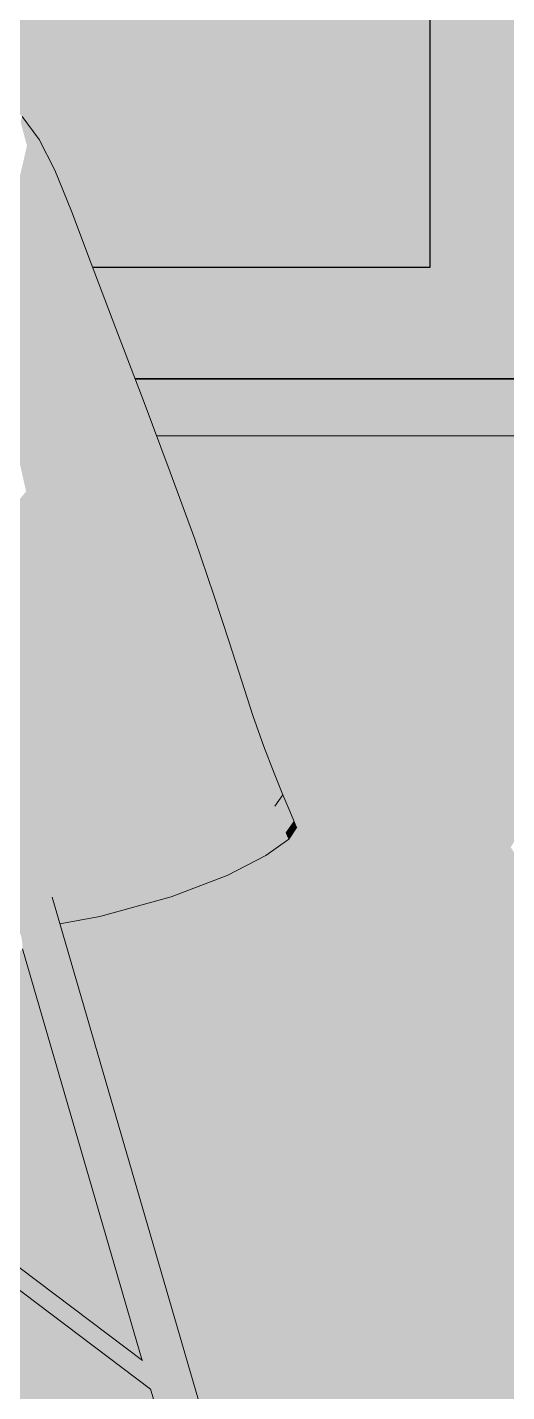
# Model space of a CAD drawing. Header units: millimetres. Extents: x -419 to 20046, y -14642 to 2638.
# Drawn here: x 9872.81 to 9884.1, y -693.17 to -661.04 of the extents above; entities that cross this region are included whole.
import ezdxf

# ---------------------------------------------------------------- set-up
doc = ezdxf.new("R2010")
doc.units = ezdxf.units.MM
for name, color, linetype, true_color in [('PDF6_A$$$FLOOR$$$FURNITURE.3D', 7, 'Continuous', 0xffffff), ('PDF6_A$$$SLAB$$$FLOOR$$$STRUCTURAL.3D', 7, 'Continuous', 0x757575), ('PDF6_A$$$WALL$$$EXTERIOR.3D', 7, 'Continuous', 0x757575)]:
    doc.layers.add(name, color=color, linetype=linetype, true_color=true_color)

msp = doc.modelspace()

# ---------------------------------------------------------------- hatches: boundary and pattern name
at = {"layer": 'PDF6_A$$$FLOOR$$$FURNITURE.3D', "transparency": 33554559}
for points in [[(9874.224, -680.774), (9872.221, -681.031), (9872.274, -681.701), (9872.425, -681.628), (9872.438, -681.598), (9872.496, -681.518), (9872.584, -681.447), (9872.695, -681.389), (9872.818, -681.349), (9872.949, -681.329), (9873.053, -681.331)], [(9874.224, -680.774), (9873.053, -681.331), (9873.075, -681.331), (9873.191, -681.351), (9873.287, -681.394), (9873.355, -681.45), (9873.393, -681.523), (9873.395, -681.528), (9874.302, -681.387)]]:
    msp.add_hatch(color=256, dxfattribs=at).paths.add_polyline_path(points)
at = {"layer": 'PDF6_A$$$FLOOR$$$FURNITURE.3D', "true_color": 0xdacaac, "transparency": 33554559}
for points in [[(9872.949, -681.329), (9878.762, -701.325), (9878.891, -701.325), (9873.075, -681.331), (9873.053, -681.331)], [(9872.408, -681.681), (9872.594, -682.324), (9872.597, -682.324), (9872.612, -682.336), (9872.627, -682.357), (9872.642, -682.382), (9872.655, -682.412), (9872.665, -682.447), (9872.675, -682.485), (9872.682, -682.525), (9872.687, -682.566), (9872.69, -682.606), (9872.69, -682.646), (9872.69, -682.651), (9875.55, -692.481), (9875.552, -692.486), (9875.575, -692.529), (9875.598, -692.576), (9875.62, -692.629), (9875.64, -692.685), (9875.658, -692.743), (9875.673, -692.798), (9875.686, -692.854), (9875.693, -692.904), (9875.698, -692.949), (9875.698, -692.99), (9875.698, -692.995), (9878.12, -701.325), (9878.173, -701.325), (9872.438, -681.598), (9872.425, -681.628)], [(9872.69, -682.651), (9872.695, -682.677), (9872.697, -682.704), (9872.7, -682.724), (9872.697, -682.737), (9875.517, -692.43), (9875.522, -692.435), (9875.53, -692.44), (9875.54, -692.458), (9875.55, -692.481)], [(9878.12, -701.325), (9875.698, -692.995), (9875.703, -693.027), (9875.708, -693.058), (9875.711, -693.08), (9875.708, -693.096), (9878.102, -701.325)]]:
    msp.add_hatch(color=9, dxfattribs=at).paths.add_polyline_path(points)
at = {"layer": 'PDF6_A$$$FLOOR$$$FURNITURE.3D', "true_color": 0x4f4f4f, "transparency": 33554559}
for points in [[(9867.603, -686.486), (9875.552, -692.486), (9875.55, -692.481), (9875.54, -692.458), (9867.635, -686.494)], [(9875.698, -692.99), (9867.341, -686.683), (9867.341, -686.716), (9875.703, -693.027), (9875.698, -692.995)]]:
    msp.add_hatch(color=251, dxfattribs=at).paths.add_polyline_path(points)
at = {"layer": 'PDF6_A$$$SLAB$$$FLOOR$$$STRUCTURAL.3D', "true_color": 0xf6f6f6, "transparency": 33554559}
msp.add_hatch(color=7, dxfattribs=at).paths.add_polyline_path([(9875.351, -669.325), (9875.537, -669.814), (9875.855, -670.658), (9888.675, -670.658), (9888.675, -669.325)])
at = {"layer": 'PDF6_A$$$WALL$$$EXTERIOR.3D', "true_color": 0xffffff, "transparency": 33554559}
for points in [[(9882.285, -626.568), (9810.159, -626.568), (9810.159, -666.694), (9828.217, -666.694), (9827.895, -665.409), (9827.524, -664.243), (9827.192, -663.313), (9826.958, -662.62), (9826.872, -662.164), (9826.927, -661.955), (9827.114, -662.003), (9827.172, -662.028), (9827.348, -662.113), (9827.643, -662.252), (9828.018, -662.459), (9828.442, -662.746), (9828.711, -662.963), (9829.006, -663.207), (9829.394, -663.565), (9829.83, -664.112), (9829.999, -664.321), (9829.999, -664.321), (9830.556, -665.271), (9831.057, -666.493), (9831.107, -666.694), (9860.336, -666.694), (9860.371, -666.604), (9860.832, -665.371), (9861.223, -664.409), (9861.591, -663.683), (9861.994, -663.141), (9862.488, -662.731), (9863.113, -662.428), (9863.906, -662.212), (9864.884, -662.071), (9866.063, -661.985), (9867.341, -661.955), (9868.621, -661.985), (9869.8, -662.071), (9870.777, -662.212), (9871.571, -662.428), (9872.196, -662.731), (9872.69, -663.141), (9873.093, -663.683), (9873.458, -664.409), (9873.849, -665.371), (9874.313, -666.604), (9874.345, -666.694), (9882.285, -666.694)], [(9874.345, -666.694), (9874.895, -668.13), (9875.348, -669.317), (9884.91, -669.317), (9884.91, -666.694), (9882.285, -666.694)], [(9884.91, -669.317), (9875.348, -669.317), (9875.351, -669.325), (9886.223, -669.325), (9886.223, -668.004), (9884.91, -668.004)], [(9873.577, -682.147), (9879.153, -701.325), (9884.19, -701.325), (9888.675, -685.897), (9888.675, -681.5), (9887.737, -681.24), (9886.835, -681.001), (9886.049, -680.837), (9885.394, -680.726), (9884.87, -680.643), (9884.492, -680.563), (9884.263, -680.459), (9884.19, -680.346), (9884.265, -680.227), (9884.495, -680.117), (9884.878, -680.018), (9885.175, -679.983), (9885.394, -679.958), (9885.636, -679.923), (9885.931, -679.877), (9886.284, -679.832), (9886.893, -679.756), (9887.228, -679.706), (9887.884, -679.648), (9888.136, -679.618), (9888.675, -679.6), (9888.675, -670.658), (9875.855, -670.658), (9876.177, -671.514), (9876.754, -673.092), (9877.205, -674.41), (9877.563, -675.511), (9877.858, -676.44), (9878.12, -677.247), (9878.377, -677.972), (9878.619, -678.602), (9878.825, -679.116), (9878.987, -679.499), (9879.085, -679.726), (9879.133, -679.842), (9879.148, -679.872), (9879.153, -679.875), (9879.15, -679.877), (9878.969, -680.154), (9878.425, -680.542), (9877.518, -681.009), (9877.49, -681.021), (9876.195, -681.518), (9874.517, -681.979)], [(9858.97, -693.103), (9856.581, -701.325), (9878.102, -701.325), (9875.711, -693.103), (9867.341, -686.786)]]:
    msp.add_hatch(color=7, dxfattribs=at).paths.add_polyline_path(points)

# ---------------------------------------------------------------- linework, layer by layer
at = {"layer": 'PDF6_A$$$FLOOR$$$FURNITURE.3D', "color": 9, "lineweight": 9, "true_color": 0xbfbfbf}
for points in [[(9872.69, -663.141), (9873.093, -663.683), (9873.458, -664.409), (9873.849, -665.371), (9874.313, -666.604), (9874.895, -668.13), (9875.537, -669.814), (9876.177, -671.514), (9876.754, -673.092), (9877.205, -674.41), (9877.563, -675.511), (9877.858, -676.44), (9878.12, -677.247), (9878.377, -677.972), (9878.619, -678.602), (9878.825, -679.116), (9878.987, -679.499), (9879.085, -679.726), (9879.133, -679.842), (9879.15, -679.88), (9879.153, -679.877), (9879.153, -679.875), (9879.148, -679.872)], [(9878.825, -679.116), (9878.636, -679.383)], [(9873.577, -682.147), (9874.517, -681.979), (9876.195, -681.518), (9877.49, -681.021), (9877.518, -681.009), (9878.425, -680.542), (9878.969, -680.154), (9879.15, -679.88)], [(9879.153, -701.325), (9873.393, -681.523)], [(9875.517, -692.43), (9872.697, -682.737)], [(9875.522, -692.435), (9867.676, -686.514)], [(9858.97, -693.103), (9867.341, -686.786), (9875.711, -693.103)], [(9878.102, -701.325), (9875.708, -693.096)]]:
    msp.add_lwpolyline(points, dxfattribs=at)
at = {"layer": 'PDF6_A$$$FLOOR$$$FURNITURE.3D', "lineweight": 0, "transparency": 33554559}
for points in [[(9872.65, -663.265), (9873.025, -663.776), (9872.69, -663.141)], [(9872.65, -663.265), (9872.801, -663.829), (9873.025, -663.776)], [(9872.69, -663.141), (9873.025, -663.776), (9873.093, -663.683)], [(9873.025, -663.776), (9873.373, -664.49), (9873.093, -663.683)], [(9873.093, -663.683), (9873.373, -664.49), (9873.458, -664.409)], [(9872.801, -663.829), (9872.647, -664.5), (9873.103, -664.53)], [(9872.801, -663.829), (9873.103, -664.53), (9873.025, -663.776)], [(9873.025, -663.776), (9873.103, -664.53), (9873.373, -664.49)], [(9872.647, -664.5), (9872.264, -665.505), (9872.962, -665.523)], [(9872.647, -664.5), (9872.962, -665.523), (9873.103, -664.53)], [(9873.103, -664.53), (9872.962, -665.523), (9873.456, -665.513)], [(9873.103, -664.53), (9873.456, -665.513), (9873.373, -664.49)], [(9873.458, -664.409), (9873.373, -664.49), (9873.751, -665.457)], [(9873.751, -665.457), (9873.373, -664.49), (9873.456, -665.513)], [(9873.849, -665.371), (9873.458, -664.409), (9873.751, -665.457)], [(9872.264, -665.505), (9872.612, -666.838), (9872.962, -665.523)], [(9872.962, -665.523), (9872.612, -666.838), (9873.363, -666.825)], [(9872.962, -665.523), (9873.363, -666.825), (9873.456, -665.513)], [(9873.456, -665.513), (9873.363, -666.825), (9873.889, -666.782)], [(9873.751, -665.457), (9873.456, -665.513), (9873.889, -666.782)], [(9873.751, -665.457), (9874.207, -666.704), (9873.849, -665.371)], [(9873.751, -665.457), (9873.889, -666.782), (9874.207, -666.704)], [(9873.849, -665.371), (9874.207, -666.704), (9874.313, -666.604)], [(9874.207, -666.704), (9874.895, -668.13), (9874.313, -666.604)], [(9872.612, -666.838), (9871.992, -668.461), (9873.053, -668.448)], [(9873.363, -666.825), (9872.612, -666.838), (9873.053, -668.448)], [(9873.053, -668.448), (9873.864, -668.413), (9873.363, -666.825)], [(9873.889, -666.782), (9873.363, -666.825), (9873.864, -668.413)], [(9873.889, -666.782), (9873.864, -668.413), (9874.436, -668.352)], [(9873.889, -666.782), (9874.436, -668.352), (9874.207, -666.704)], [(9874.207, -666.704), (9874.436, -668.352), (9874.781, -668.251)], [(9874.895, -668.13), (9874.207, -666.704), (9874.781, -668.251)], [(9874.781, -668.251), (9875.537, -669.814), (9874.895, -668.13)], [(9873.053, -668.448), (9871.992, -668.461), (9872.387, -670.214)], [(9873.053, -668.448), (9872.387, -670.214), (9873.539, -670.194)], [(9873.053, -668.448), (9873.539, -670.194), (9873.864, -668.413)], [(9873.539, -670.194), (9874.421, -670.151), (9873.864, -668.413)], [(9874.436, -668.352), (9873.864, -668.413), (9874.421, -670.151)], [(9874.436, -668.352), (9874.421, -670.151), (9875.041, -670.076)], [(9874.781, -668.251), (9874.436, -668.352), (9875.041, -670.076)], [(9874.781, -668.251), (9875.414, -669.955), (9875.537, -669.814)], [(9875.041, -670.076), (9875.414, -669.955), (9874.781, -668.251)], [(9875.414, -669.955), (9876.177, -671.514), (9875.537, -669.814)], [(9875.041, -670.076), (9874.421, -670.151), (9874.973, -671.9)], [(9875.041, -670.076), (9874.973, -671.9), (9875.643, -671.814)], [(9875.041, -670.076), (9875.643, -671.814), (9875.414, -669.955)], [(9875.643, -671.814), (9876.044, -671.676), (9875.414, -669.955)], [(9875.414, -669.955), (9876.044, -671.676), (9876.177, -671.514)], [(9873.539, -670.194), (9872.387, -670.214), (9872.781, -671.968)], [(9872.781, -671.968), (9874.023, -671.948), (9873.539, -670.194)], [(9873.539, -670.194), (9874.023, -671.948), (9874.421, -670.151)], [(9874.421, -670.151), (9874.023, -671.948), (9874.973, -671.9)], [(9875.643, -671.814), (9876.185, -673.427), (9876.044, -671.676)], [(9876.044, -671.676), (9876.754, -673.092), (9876.177, -671.514)], [(9876.185, -673.427), (9876.61, -673.276), (9876.044, -671.676)], [(9876.044, -671.676), (9876.61, -673.276), (9876.754, -673.092)], [(9872.781, -671.968), (9871.488, -673.591), (9873.136, -673.588)], [(9872.781, -671.968), (9873.136, -673.588), (9874.023, -671.948)], [(9874.023, -671.948), (9873.136, -673.588), (9874.459, -673.57)], [(9874.973, -671.9), (9874.023, -671.948), (9874.459, -673.57)], [(9874.973, -671.9), (9874.459, -673.57), (9875.472, -673.52)], [(9875.643, -671.814), (9874.973, -671.9), (9875.472, -673.52)], [(9875.643, -671.814), (9875.472, -673.52), (9876.185, -673.427)], [(9876.185, -673.427), (9876.608, -674.772), (9876.61, -673.276)], [(9876.61, -673.276), (9876.608, -674.772), (9877.056, -674.609)], [(9876.61, -673.276), (9877.205, -674.41), (9876.754, -673.092)], [(9876.61, -673.276), (9877.056, -674.609), (9877.205, -674.41)], [(9873.136, -673.588), (9871.488, -673.591), (9871.687, -674.944)], [(9873.136, -673.588), (9871.687, -674.944), (9873.416, -674.944)], [(9873.136, -673.588), (9873.416, -674.944), (9874.459, -673.57)], [(9873.416, -674.944), (9874.801, -674.926), (9874.459, -673.57)], [(9875.472, -673.52), (9874.459, -673.57), (9874.801, -674.926)], [(9875.472, -673.52), (9874.801, -674.926), (9875.862, -674.873)], [(9876.185, -673.427), (9875.472, -673.52), (9875.862, -674.873)], [(9876.185, -673.427), (9875.862, -674.873), (9876.608, -674.772)], [(9876.608, -674.772), (9876.943, -675.901), (9877.056, -674.609)], [(9877.056, -674.609), (9876.943, -675.901), (9877.409, -675.722)], [(9877.056, -674.609), (9877.563, -675.511), (9877.205, -674.41)], [(9877.056, -674.609), (9877.409, -675.722), (9877.563, -675.511)], [(9873.416, -674.944), (9871.687, -674.944), (9871.841, -676.105)], [(9873.416, -674.944), (9871.841, -676.105), (9873.63, -676.1)], [(9873.416, -674.944), (9873.63, -676.1), (9874.801, -674.926)], [(9874.801, -674.926), (9873.63, -676.1), (9875.068, -676.075)], [(9875.862, -674.873), (9874.801, -674.926), (9875.068, -676.075)], [(9875.862, -674.873), (9875.068, -676.075), (9876.167, -676.015)], [(9876.608, -674.772), (9875.862, -674.873), (9876.167, -676.015)], [(9876.608, -674.772), (9876.167, -676.015), (9876.943, -675.901)], [(9877.409, -675.722), (9877.858, -676.44), (9877.563, -675.511)], [(9876.943, -675.901), (9876.167, -676.015), (9876.414, -676.997)], [(9876.943, -675.901), (9876.414, -676.997), (9877.215, -676.864)], [(9876.943, -675.901), (9877.215, -676.864), (9877.409, -675.722)], [(9877.409, -675.722), (9877.215, -676.864), (9877.696, -676.665)], [(9877.409, -675.722), (9877.696, -676.665), (9877.858, -676.44)], [(9871.841, -676.105), (9871.957, -677.151), (9873.63, -676.1)], [(9873.63, -676.1), (9871.957, -677.151), (9873.796, -677.128)], [(9875.068, -676.075), (9873.63, -676.1), (9873.796, -677.128)], [(9875.068, -676.075), (9873.796, -677.128), (9875.28, -677.08)], [(9876.167, -676.015), (9875.068, -676.075), (9875.28, -677.08)], [(9876.167, -676.015), (9875.28, -677.08), (9876.414, -676.997)], [(9877.696, -676.665), (9878.12, -677.247), (9877.858, -676.44)], [(9877.215, -676.864), (9876.414, -676.997), (9876.626, -677.877)], [(9877.215, -676.864), (9876.626, -677.877), (9877.455, -677.705)], [(9877.215, -676.864), (9877.455, -677.705), (9877.696, -676.665)], [(9877.455, -677.705), (9877.951, -677.484), (9877.696, -676.665)], [(9877.696, -676.665), (9877.951, -677.484), (9878.12, -677.247)], [(9871.957, -677.151), (9872.045, -678.151), (9873.796, -677.128)], [(9873.796, -677.128), (9872.045, -678.151), (9873.93, -678.093)], [(9875.28, -677.08), (9873.796, -677.128), (9873.93, -678.093)], [(9875.28, -677.08), (9873.93, -678.093), (9875.454, -678.003)], [(9876.414, -676.997), (9875.28, -677.08), (9875.454, -678.003)], [(9876.414, -676.997), (9875.454, -678.003), (9876.626, -677.877)], [(9877.455, -677.705), (9877.684, -678.476), (9877.951, -677.484)], [(9877.951, -677.484), (9877.684, -678.476), (9878.203, -678.219)], [(9877.951, -677.484), (9878.377, -677.972), (9878.12, -677.247)], [(9877.951, -677.484), (9878.203, -678.219), (9878.377, -677.972)], [(9877.455, -677.705), (9876.626, -677.877), (9876.822, -678.708)], [(9877.455, -677.705), (9876.822, -678.708), (9877.684, -678.476)], [(9873.93, -678.093), (9872.045, -678.151), (9872.113, -679.182)], [(9873.93, -678.093), (9872.113, -679.182), (9874.043, -679.063)], [(9875.454, -678.003), (9873.93, -678.093), (9874.043, -679.063)], [(9875.454, -678.003), (9874.043, -679.063), (9875.61, -678.905)], [(9876.626, -677.877), (9875.454, -678.003), (9875.61, -678.905)], [(9876.626, -677.877), (9875.61, -678.905), (9876.822, -678.708)], [(9878.203, -678.219), (9878.435, -678.859), (9878.377, -677.972)], [(9878.377, -677.972), (9878.435, -678.859), (9878.619, -678.602)], [(9877.684, -678.476), (9876.822, -678.708), (9877.004, -679.454)], [(9877.684, -678.476), (9877.004, -679.454), (9877.898, -679.157)], [(9877.684, -678.476), (9877.898, -679.157), (9878.203, -678.219)], [(9878.203, -678.219), (9877.898, -679.157), (9878.435, -678.859)], [(9876.822, -678.708), (9875.61, -678.905), (9875.749, -679.734)], [(9876.822, -678.708), (9875.749, -679.734), (9877.004, -679.454)], [(9878.619, -678.602), (9878.435, -678.859), (9878.636, -679.383)], [(9878.825, -679.116), (9878.619, -678.602), (9878.636, -679.383)], [(9874.043, -679.063), (9872.113, -679.182), (9872.171, -680.167)], [(9874.043, -679.063), (9872.171, -680.167), (9874.139, -679.978)], [(9874.043, -679.063), (9874.139, -679.978), (9875.61, -678.905)], [(9875.61, -678.905), (9874.139, -679.978), (9875.749, -679.734)], [(9877.898, -679.157), (9878.082, -679.716), (9878.435, -678.859)], [(9878.082, -679.716), (9878.636, -679.383), (9878.435, -678.859)], [(9878.636, -679.383), (9878.793, -679.771), (9878.825, -679.116)], [(9878.825, -679.116), (9878.793, -679.771), (9878.987, -679.499)], [(9877.004, -679.454), (9875.749, -679.734), (9875.872, -680.447)], [(9877.004, -679.454), (9875.872, -680.447), (9877.16, -680.081)], [(9877.004, -679.454), (9877.16, -680.081), (9877.898, -679.157)], [(9877.898, -679.157), (9877.16, -680.081), (9878.082, -679.716)], [(9878.636, -679.383), (9878.082, -679.716), (9878.228, -680.134)], [(9878.636, -679.383), (9878.228, -680.134), (9878.793, -679.771)], [(9875.749, -679.734), (9874.139, -679.978), (9874.224, -680.774)], [(9875.749, -679.734), (9874.224, -680.774), (9875.872, -680.447)], [(9878.082, -679.716), (9877.16, -680.081), (9877.288, -680.555)], [(9878.082, -679.716), (9877.288, -680.555), (9878.228, -680.134)], [(9878.228, -680.134), (9878.324, -680.386), (9878.793, -679.771)], [(9878.793, -679.771), (9878.324, -680.386), (9878.891, -680.003)], [(9878.793, -679.771), (9878.891, -680.003), (9878.987, -679.499)], [(9878.987, -679.499), (9878.891, -680.003), (9879.085, -679.726)], [(9878.891, -680.003), (9878.941, -680.119), (9879.085, -679.726)], [(9879.085, -679.726), (9878.941, -680.119), (9879.133, -679.842)], [(9874.139, -679.978), (9872.171, -680.167), (9872.221, -681.031)], [(9874.139, -679.978), (9872.221, -681.031), (9874.224, -680.774)], [(9877.16, -680.081), (9875.872, -680.447), (9875.978, -680.988)], [(9877.288, -680.555), (9877.16, -680.081), (9875.978, -680.988)], [(9878.891, -680.003), (9878.324, -680.386), (9878.382, -680.51)], [(9878.941, -680.119), (9878.891, -680.003), (9878.382, -680.51)], [(9878.941, -680.119), (9878.964, -680.157), (9879.133, -679.842)], [(9879.133, -679.842), (9878.964, -680.157), (9879.15, -679.88)], [(9878.964, -680.157), (9878.969, -680.154), (9879.15, -679.88)], [(9879.15, -679.88), (9878.969, -680.154), (9879.153, -679.877)], [(9879.148, -679.872), (9879.15, -679.877), (9879.153, -679.875), (9879.153, -679.877)], [(9879.15, -679.877), (9879.15, -679.88), (9879.153, -679.877)], [(9878.228, -680.134), (9877.288, -680.555), (9877.381, -680.84)], [(9878.324, -680.386), (9878.228, -680.134), (9877.381, -680.84)], [(9878.324, -680.386), (9877.381, -680.84), (9877.447, -680.981)], [(9878.382, -680.51), (9878.324, -680.386), (9877.447, -680.981)], [(9878.941, -680.119), (9878.382, -680.51), (9878.412, -680.55)], [(9878.964, -680.157), (9878.941, -680.119), (9878.412, -680.55)], [(9878.964, -680.157), (9878.412, -680.55), (9878.425, -680.542)], [(9878.969, -680.154), (9878.964, -680.157), (9878.425, -680.542)], [(9875.872, -680.447), (9874.224, -680.774), (9874.302, -681.387)], [(9875.872, -680.447), (9874.302, -681.387), (9875.978, -680.988)], [(9875.978, -680.988), (9876.066, -681.313), (9877.288, -680.555)], [(9877.288, -680.555), (9876.066, -681.313), (9877.381, -680.84)], [(9878.382, -680.51), (9877.447, -680.981), (9877.49, -681.021)], [(9878.412, -680.55), (9878.382, -680.51), (9877.49, -681.021)], [(9878.412, -680.55), (9877.49, -681.021), (9877.518, -681.009)], [(9878.425, -680.542), (9878.412, -680.55), (9877.518, -681.009)], [(9874.302, -681.387), (9874.383, -681.752), (9875.978, -680.988)], [(9874.383, -681.752), (9876.066, -681.313), (9875.978, -680.988)], [(9877.381, -680.84), (9876.066, -681.313), (9876.137, -681.475)], [(9877.447, -680.981), (9877.381, -680.84), (9876.137, -681.475)], [(9877.447, -680.981), (9876.137, -681.475), (9876.195, -681.518)], [(9877.49, -681.021), (9877.447, -680.981), (9876.195, -681.518)], [(9874.383, -681.752), (9874.454, -681.933), (9876.066, -681.313)], [(9876.066, -681.313), (9874.454, -681.933), (9876.137, -681.475)], [(9873.395, -681.528), (9873.446, -681.699), (9874.302, -681.387)], [(9873.446, -681.699), (9873.506, -681.903), (9874.302, -681.387), (9874.383, -681.752)], [(9874.454, -681.933), (9874.517, -681.979), (9876.137, -681.475)], [(9876.137, -681.475), (9874.517, -681.979), (9876.195, -681.518)], [(9874.383, -681.752), (9873.506, -681.903), (9873.529, -681.989)], [(9873.529, -681.989), (9873.559, -682.092), (9874.383, -681.752), (9874.454, -681.933)], [(9873.559, -682.092), (9873.567, -682.117), (9874.454, -681.933)], [(9874.454, -681.933), (9873.567, -682.117), (9874.517, -681.979), (9873.577, -682.147)]]:
    msp.add_solid(points, dxfattribs=at)
at = {"layer": 'PDF6_A$$$FLOOR$$$FURNITURE.3D', "color": 9, "lineweight": 0, "true_color": 0xdacaac, "transparency": 33554559}
for points in [[(9872.818, -681.349), (9872.695, -681.389), (9878.629, -701.325), (9878.493, -701.325)], [(9872.949, -681.329), (9872.818, -681.349), (9878.762, -701.325), (9878.629, -701.325)], [(9873.075, -681.331), (9878.891, -701.325), (9873.191, -681.351), (9878.999, -701.325)], [(9873.191, -681.351), (9878.999, -701.325), (9873.287, -681.394), (9879.082, -701.325)], [(9872.438, -681.598), (9878.173, -701.325), (9872.496, -681.518), (9878.256, -701.325)], [(9872.584, -681.447), (9872.496, -681.518), (9878.364, -701.325), (9878.256, -701.325)], [(9872.695, -681.389), (9872.584, -681.447), (9878.493, -701.325), (9878.364, -701.325)], [(9873.355, -681.45), (9873.287, -681.394), (9879.135, -701.325), (9879.082, -701.325)], [(9873.355, -681.45), (9879.135, -701.325), (9873.393, -681.523), (9879.153, -701.325)]]:
    msp.add_solid(points, dxfattribs=at)
at = {"layer": 'PDF6_A$$$FLOOR$$$FURNITURE.3D', "color": 251, "lineweight": 0, "true_color": 0x4f4f4f, "transparency": 33554559}
for points in [[(9867.341, -686.466), (9875.658, -692.743), (9867.401, -686.466), (9875.64, -692.685)], [(9867.341, -686.466), (9867.341, -686.512), (9875.658, -692.743), (9875.673, -692.798)], [(9867.341, -686.557), (9875.686, -692.854), (9867.341, -686.512), (9875.673, -692.798)], [(9867.401, -686.466), (9875.64, -692.685), (9867.459, -686.469), (9875.62, -692.629)], [(9867.512, -686.474), (9867.459, -686.469), (9875.598, -692.576), (9875.62, -692.629)], [(9867.56, -686.479), (9867.512, -686.474), (9875.575, -692.529), (9875.598, -692.576)], [(9867.56, -686.479), (9875.575, -692.529), (9867.603, -686.486), (9875.552, -692.486)], [(9867.635, -686.494), (9875.54, -692.458), (9867.661, -686.504), (9875.53, -692.44)], [(9867.661, -686.504), (9875.53, -692.44), (9867.676, -686.514), (9875.522, -692.435)], [(9867.341, -686.557), (9867.341, -686.602), (9875.686, -692.854), (9875.693, -692.904)], [(9867.341, -686.602), (9867.341, -686.643), (9875.693, -692.904), (9875.698, -692.949)], [(9875.698, -692.949), (9867.341, -686.643), (9875.698, -692.99), (9867.341, -686.683)], [(9867.341, -686.746), (9875.708, -693.058), (9867.341, -686.716), (9875.703, -693.027)], [(9867.341, -686.746), (9867.341, -686.766), (9875.708, -693.058), (9875.711, -693.08)], [(9875.711, -693.08), (9867.341, -686.766), (9875.708, -693.096), (9867.341, -686.781)], [(9875.708, -693.096), (9867.341, -686.781), (9875.711, -693.103), (9867.341, -686.786)]]:
    msp.add_solid(points, dxfattribs=at)
at = {"layer": 'PDF6_A$$$SLAB$$$FLOOR$$$STRUCTURAL.3D', "color": 9, "lineweight": 9, "true_color": 0xbfbfbf}
msp.add_lwpolyline([(9875.855, -670.658), (9888.675, -670.658), (9888.675, -669.325), (9875.351, -669.325)], dxfattribs=at)
at = {"layer": 'PDF6_A$$$WALL$$$EXTERIOR.3D', "color": 9, "lineweight": 25, "true_color": 0xc8c8c8}
for points in [[(9828.638, -669.317), (9807.536, -669.317), (9807.536, -668.004), (9807.536, -625.255), (9807.536, -623.943), (9884.91, -623.943), (9884.91, -625.255), (9884.91, -668.004), (9884.91, -669.317), (9875.348, -669.317)], [(9828.217, -666.694), (9810.159, -666.694), (9810.159, -626.568), (9882.285, -626.568), (9882.285, -666.694), (9874.345, -666.694)]]:
    msp.add_lwpolyline(points, dxfattribs=at)
at = {"layer": 'PDF6_A$$$WALL$$$EXTERIOR.3D', "color": 7, "lineweight": 0, "true_color": 0xffffff, "transparency": 33554559}
for points in [[(9882.285, -666.694), (9884.91, -666.694), (9882.285, -626.568), (9884.91, -626.568)], [(9872.7, -682.745), (9867.691, -686.524), (9875.517, -692.43)]]:
    msp.add_solid(points, dxfattribs=at)

doc.saveas('drawing.dxf')
